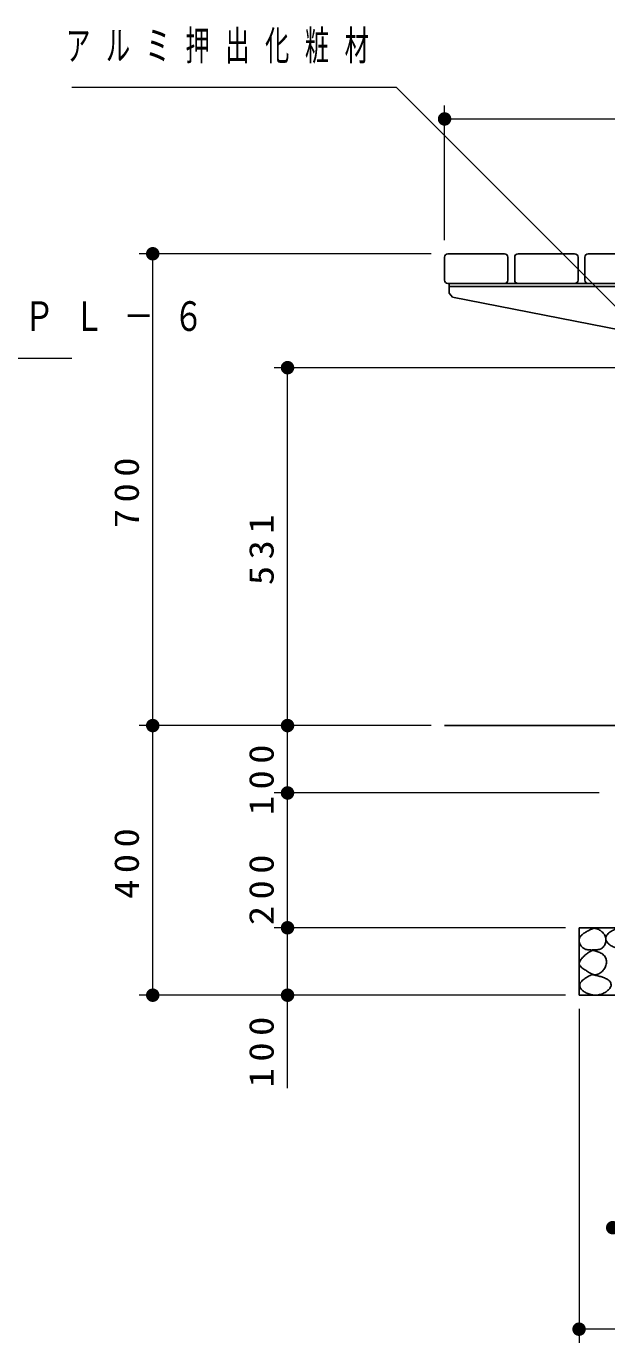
# Model space of a CAD drawing. Units: millimetres on the paper, with parts at other scales. Extents: x -365 to 10, y -38 to 257.
# Drawn here: x -125.8 to -82.7, y 48.7 to 146.4 of the extents above; entities that cross this region are included whole.
import ezdxf

# ---------------------------------------------------------------- set-up
doc = ezdxf.new("R2010")
doc.units = ezdxf.units.MM
doc.layers.add('LY_1', color=7, linetype='Continuous', lineweight=25)
doc.styles.add('ＭＳ ゴシック', font='')
doc.styles.get('ＭＳ ゴシック').set_extended_font_data('MS Gothic')

# ---------------------------------------------------------------- blocks, each defined once
blk = doc.blocks.new('filled_dot')
at = {"color": 0, "linetype": 'Continuous', "lineweight": -2, "const_width": 1.25}
blk.add_lwpolyline([(-0.625, 0, 1), (0.625, 0, 1)], format="xyb", close=True, dxfattribs=at)

msp = doc.modelspace()

# ---------------------------------------------------------------- linework, layer by layer
at = {"layer": 'LY_1', "lineweight": 13}
for p, q in [((-94.725, 130.521), (-94.725, 140.521)), ((-94.725, 139.521), (-38.025, 139.521)), ((-95.725, 129.521), (-117.375, 129.521)), ((-116.375, 94.521), (-116.375, 129.521)), ((-71.625, 121.071), (-107.375, 121.071)), ((-106.375, 94.521), (-106.375, 121.071)), ((-95.725, 94.521), (-117.375, 94.521)), ((-116.375, 74.521), (-116.375, 94.521)), ((-95.725, 94.521), (-107.375, 94.521)), ((-95.725, 94.521), (-107.375, 94.521)), ((-106.375, 89.521), (-106.375, 94.521)), ((-83.25, 89.521), (-107.375, 89.521)), ((-106.375, 79.521), (-106.375, 89.521)), ((-85.75, 79.521), (-107.375, 79.521)), ((-85.75, 79.521), (-107.375, 79.521)), ((-106.375, 67.626), (-106.375, 79.521)), ((-85.75, 74.521), (-117.375, 74.521)), ((-84.75, 73.521), (-84.75, 48.744)), ((-48, 49.744), (-84.75, 49.744))]:
    msp.add_line(p, q, dxfattribs=at)
at = {"layer": 'LY_1'}
for p, q in [((-94.725, 129.271), (-94.725, 127.571)), ((-94.475, 129.521), (-90.275, 129.521)), ((-90.025, 129.271), (-90.025, 127.571)), ((-89.525, 129.271), (-89.525, 127.571)), ((-89.275, 129.521), (-85.075, 129.521)), ((-84.825, 129.271), (-84.825, 127.571)), ((-84.325, 129.271), (-84.325, 127.571)), ((-84.075, 129.521), (-79.875, 129.521)), ((-94.475, 127.321), (-90.275, 127.321)), ((-89.275, 127.321), (-85.075, 127.321)), ((-84.075, 127.321), (-79.875, 127.321)), ((-94.725, 94.521), (-70.625, 94.521)), ((-84.75, 79.521), (-48, 79.521)), ((-84.75, 79.521), (-84.75, 74.521)), ((-84.75, 74.521), (-48, 74.521))]:
    msp.add_line(p, q, dxfattribs=at)
at = {"layer": 'LY_1', "color": 3}
for p, q in [((-94.375, 127.321), (-38.375, 127.321)), ((-94.375, 127.321), (-94.375, 126.596)), ((-94.375, 127.096), (-38.375, 127.096)), ((-94.375, 126.596), (-94.129, 126.298)), ((-70.025, 121.595), (-94.129, 126.298))]:
    msp.add_line(p, q, dxfattribs=at)
at = {"layer": 'LY_1', "lineweight": 13}
for points in [[(-70.625, 114.183), (-98.292, 141.851), (-122.382, 141.851)], [(-184.018, 111.162), (-173.411, 121.769), (-122.365, 121.769)]]:
    msp.add_lwpolyline(points, dxfattribs=at)
at = {"layer": 'LY_1'}
for centre, start, end in [((-94.475, 129.271), 90, 180), ((-90.275, 129.271), 0, 90), ((-89.275, 129.271), 90, 180), ((-85.075, 129.271), 0, 90), ((-84.075, 129.271), 90, 180), ((-94.475, 127.571), 179.99999, 270), ((-90.275, 127.571), 270, 0), ((-89.275, 127.571), 179.99999, 270), ((-85.075, 127.571), 270, 0), ((-84.075, 127.571), 179.99999, 270)]:
    msp.add_arc(centre, 0.25, start, end, dxfattribs=at)
for points, knots in [([(-83.627, 79.491), (-83.672, 79.477), (-83.718, 79.463), (-83.762, 79.446), (-83.806, 79.43), (-83.85, 79.411), (-83.893, 79.391), (-83.936, 79.372), (-83.978, 79.35), (-84.02, 79.328), (-84.062, 79.307), (-84.103, 79.283), (-84.144, 79.26), (-84.185, 79.236), (-84.225, 79.212), (-84.266, 79.187), (-84.306, 79.162), (-84.346, 79.137), (-84.386, 79.111), (-84.425, 79.085), (-84.464, 79.058), (-84.501, 79.028), (-84.538, 78.999), (-84.574, 78.968), (-84.606, 78.933), (-84.638, 78.899), (-84.67, 78.862), (-84.692, 78.821), (-84.715, 78.78), (-84.733, 78.734), (-84.742, 78.689), (-84.751, 78.643), (-84.75, 78.594), (-84.746, 78.547), (-84.741, 78.501), (-84.73, 78.454), (-84.715, 78.409), (-84.7, 78.364), (-84.681, 78.321), (-84.658, 78.279), (-84.636, 78.238), (-84.61, 78.198), (-84.581, 78.161), (-84.552, 78.124), (-84.519, 78.088), (-84.484, 78.057), (-84.449, 78.026), (-84.409, 77.998), (-84.369, 77.975), (-84.328, 77.952), (-84.283, 77.934), (-84.238, 77.92), (-84.193, 77.905), (-84.146, 77.896), (-84.1, 77.889), (-84.053, 77.882), (-84.006, 77.878), (-83.958, 77.876), (-83.911, 77.873), (-83.864, 77.873), (-83.817, 77.873), (-83.769, 77.873), (-83.722, 77.874), (-83.675, 77.876), (-83.627, 77.877), (-83.58, 77.878), (-83.533, 77.881), (-83.486, 77.884), (-83.438, 77.887), (-83.392, 77.893), (-83.345, 77.899), (-83.298, 77.907), (-83.252, 77.919), (-83.207, 77.931), (-83.161, 77.945), (-83.118, 77.966), (-83.076, 77.986), (-83.035, 78.012), (-82.999, 78.042), (-82.963, 78.072), (-82.931, 78.108), (-82.903, 78.146), (-82.875, 78.184), (-82.852, 78.226), (-82.832, 78.268), (-82.812, 78.311), (-82.796, 78.356), (-82.784, 78.402), (-82.772, 78.447), (-82.763, 78.494), (-82.759, 78.541), (-82.755, 78.588), (-82.755, 78.636), (-82.759, 78.683), (-82.763, 78.73), (-82.772, 78.777), (-82.785, 78.822), (-82.798, 78.868), (-82.815, 78.912), (-82.835, 78.955), (-82.856, 78.997), (-82.88, 79.038), (-82.907, 79.077), (-82.935, 79.115), (-82.966, 79.151), (-82.999, 79.185), (-83.032, 79.218), (-83.069, 79.249), (-83.107, 79.277), (-83.145, 79.305), (-83.185, 79.33), (-83.226, 79.353), (-83.268, 79.376), (-83.311, 79.396), (-83.355, 79.414), (-83.398, 79.432), (-83.443, 79.447), (-83.489, 79.46), (-83.534, 79.473), (-83.581, 79.482), (-83.627, 79.491)], [0, 0, 0, 0, 1, 1, 1, 2, 2, 2, 3, 3, 3, 4, 4, 4, 5, 5, 5, 6, 6, 6, 7, 7, 7, 8, 8, 8, 9, 9, 9, 10, 10, 10, 11, 11, 11, 12, 12, 12, 13, 13, 13, 14, 14, 14, 15, 15, 15, 16, 16, 16, 17, 17, 17, 18, 18, 18, 19, 19, 19, 20, 20, 20, 21, 21, 21, 22, 22, 22, 23, 23, 23, 24, 24, 24, 25, 25, 25, 26, 26, 26, 27, 27, 27, 28, 28, 28, 29, 29, 29, 30, 30, 30, 31, 31, 31, 32, 32, 32, 33, 33, 33, 34, 34, 34, 35, 35, 35, 36, 36, 36, 37, 37, 37, 38, 38, 38, 39, 39, 39, 40, 40, 40, 40]), ([(-81.656, 79.495), (-81.709, 79.491), (-81.762, 79.487), (-81.814, 79.478), (-81.866, 79.469), (-81.918, 79.457), (-81.969, 79.442), (-82.02, 79.427), (-82.07, 79.409), (-82.119, 79.389), (-82.168, 79.368), (-82.216, 79.345), (-82.263, 79.32), (-82.31, 79.295), (-82.356, 79.268), (-82.4, 79.239), (-82.444, 79.209), (-82.487, 79.178), (-82.527, 79.143), (-82.567, 79.109), (-82.607, 79.072), (-82.64, 79.031), (-82.673, 78.99), (-82.706, 78.946), (-82.726, 78.898), (-82.747, 78.85), (-82.763, 78.796), (-82.764, 78.744), (-82.766, 78.693), (-82.753, 78.638), (-82.735, 78.589), (-82.718, 78.539), (-82.689, 78.492), (-82.66, 78.449), (-82.63, 78.405), (-82.594, 78.365), (-82.557, 78.328), (-82.519, 78.29), (-82.478, 78.256), (-82.434, 78.226), (-82.391, 78.196), (-82.344, 78.17), (-82.296, 78.147), (-82.248, 78.124), (-82.198, 78.106), (-82.148, 78.089), (-82.097, 78.073), (-82.046, 78.06), (-81.994, 78.049), (-81.942, 78.038), (-81.889, 78.03), (-81.837, 78.022), (-81.784, 78.015), (-81.731, 78.01), (-81.679, 78.005), (-81.626, 78), (-81.573, 77.996), (-81.52, 77.992), (-81.467, 77.989), (-81.414, 77.986), (-81.361, 77.985), (-81.308, 77.984), (-81.254, 77.984), (-81.201, 77.987), (-81.149, 77.99), (-81.095, 77.995), (-81.043, 78.004), (-80.991, 78.013), (-80.939, 78.025), (-80.888, 78.04), (-80.837, 78.055), (-80.787, 78.073), (-80.739, 78.095), (-80.69, 78.116), (-80.643, 78.141), (-80.597, 78.168), (-80.552, 78.195), (-80.507, 78.225), (-80.466, 78.258), (-80.426, 78.292), (-80.385, 78.328), (-80.353, 78.37), (-80.32, 78.411), (-80.288, 78.457), (-80.272, 78.506), (-80.255, 78.555), (-80.248, 78.611), (-80.253, 78.662), (-80.258, 78.714), (-80.279, 78.766), (-80.301, 78.813), (-80.324, 78.861), (-80.355, 78.905), (-80.388, 78.947), (-80.42, 78.989), (-80.456, 79.028), (-80.494, 79.065), (-80.531, 79.103), (-80.572, 79.138), (-80.613, 79.171), (-80.655, 79.203), (-80.698, 79.234), (-80.743, 79.262), (-80.788, 79.29), (-80.835, 79.316), (-80.883, 79.339), (-80.93, 79.362), (-80.98, 79.383), (-81.03, 79.401), (-81.079, 79.419), (-81.131, 79.434), (-81.182, 79.447), (-81.234, 79.459), (-81.286, 79.469), (-81.338, 79.477), (-81.391, 79.485), (-81.444, 79.49), (-81.497, 79.493), (-81.55, 79.496), (-81.603, 79.496), (-81.656, 79.495)], [0, 0, 0, 0, 1, 1, 1, 2, 2, 2, 3, 3, 3, 4, 4, 4, 5, 5, 5, 6, 6, 6, 7, 7, 7, 8, 8, 8, 9, 9, 9, 10, 10, 10, 11, 11, 11, 12, 12, 12, 13, 13, 13, 14, 14, 14, 15, 15, 15, 16, 16, 16, 17, 17, 17, 18, 18, 18, 19, 19, 19, 20, 20, 20, 21, 21, 21, 22, 22, 22, 23, 23, 23, 24, 24, 24, 25, 25, 25, 26, 26, 26, 27, 27, 27, 28, 28, 28, 29, 29, 29, 30, 30, 30, 31, 31, 31, 32, 32, 32, 33, 33, 33, 34, 34, 34, 35, 35, 35, 36, 36, 36, 37, 37, 37, 38, 38, 38, 39, 39, 39, 40, 40, 40, 40]), ([(-83.754, 77.843), (-83.804, 77.82), (-83.855, 77.797), (-83.903, 77.771), (-83.952, 77.745), (-83.999, 77.716), (-84.046, 77.685), (-84.092, 77.655), (-84.136, 77.621), (-84.18, 77.588), (-84.224, 77.554), (-84.266, 77.518), (-84.308, 77.482), (-84.349, 77.445), (-84.391, 77.408), (-84.43, 77.369), (-84.47, 77.33), (-84.509, 77.291), (-84.545, 77.249), (-84.581, 77.207), (-84.617, 77.164), (-84.646, 77.118), (-84.676, 77.071), (-84.707, 77.022), (-84.721, 76.97), (-84.736, 76.918), (-84.746, 76.858), (-84.735, 76.807), (-84.723, 76.756), (-84.688, 76.706), (-84.653, 76.664), (-84.619, 76.621), (-84.573, 76.587), (-84.53, 76.553), (-84.486, 76.519), (-84.439, 76.489), (-84.393, 76.459), (-84.347, 76.428), (-84.3, 76.4), (-84.253, 76.369), (-84.207, 76.339), (-84.161, 76.309), (-84.114, 76.278), (-84.068, 76.248), (-84.022, 76.216), (-83.975, 76.188), (-83.927, 76.16), (-83.88, 76.13), (-83.83, 76.107), (-83.779, 76.085), (-83.727, 76.063), (-83.674, 76.051), (-83.62, 76.04), (-83.563, 76.035), (-83.509, 76.039), (-83.454, 76.043), (-83.399, 76.058), (-83.347, 76.076), (-83.296, 76.095), (-83.245, 76.121), (-83.198, 76.149), (-83.151, 76.178), (-83.107, 76.212), (-83.065, 76.248), (-83.024, 76.285), (-82.985, 76.325), (-82.949, 76.367), (-82.914, 76.409), (-82.882, 76.455), (-82.853, 76.503), (-82.825, 76.55), (-82.801, 76.6), (-82.781, 76.652), (-82.761, 76.703), (-82.745, 76.757), (-82.734, 76.811), (-82.722, 76.865), (-82.715, 76.921), (-82.714, 76.976), (-82.713, 77.031), (-82.717, 77.087), (-82.727, 77.141), (-82.737, 77.195), (-82.754, 77.249), (-82.777, 77.299), (-82.8, 77.348), (-82.831, 77.396), (-82.866, 77.438), (-82.901, 77.481), (-82.943, 77.519), (-82.986, 77.553), (-83.029, 77.588), (-83.076, 77.618), (-83.124, 77.645), (-83.172, 77.673), (-83.222, 77.697), (-83.273, 77.718), (-83.324, 77.739), (-83.377, 77.758), (-83.429, 77.774), (-83.482, 77.79), (-83.536, 77.804), (-83.59, 77.815), (-83.644, 77.827), (-83.699, 77.835), (-83.754, 77.843)], [0, 0, 0, 0, 1, 1, 1, 2, 2, 2, 3, 3, 3, 4, 4, 4, 5, 5, 5, 6, 6, 6, 7, 7, 7, 8, 8, 8, 9, 9, 9, 10, 10, 10, 11, 11, 11, 12, 12, 12, 13, 13, 13, 14, 14, 14, 15, 15, 15, 16, 16, 16, 17, 17, 17, 18, 18, 18, 19, 19, 19, 20, 20, 20, 21, 21, 21, 22, 22, 22, 23, 23, 23, 24, 24, 24, 25, 25, 25, 26, 26, 26, 27, 27, 27, 28, 28, 28, 29, 29, 29, 30, 30, 30, 31, 31, 31, 32, 32, 32, 33, 33, 33, 34, 34, 34, 35, 35, 35, 35]), ([(-83.795, 76.047), (-83.885, 76.004), (-83.975, 75.961), (-84.062, 75.913), (-84.149, 75.865), (-84.236, 75.816), (-84.318, 75.759), (-84.399, 75.702), (-84.485, 75.645), (-84.549, 75.571), (-84.612, 75.498), (-84.685, 75.407), (-84.699, 75.318), (-84.713, 75.229), (-84.677, 75.118), (-84.631, 75.035), (-84.585, 74.952), (-84.501, 74.883), (-84.424, 74.822), (-84.347, 74.761), (-84.257, 74.713), (-84.167, 74.671), (-84.077, 74.629), (-83.982, 74.596), (-83.886, 74.572), (-83.79, 74.549), (-83.69, 74.532), (-83.591, 74.528), (-83.492, 74.523), (-83.391, 74.528), (-83.294, 74.545), (-83.196, 74.562), (-83.099, 74.592), (-83.008, 74.63), (-82.917, 74.668), (-82.827, 74.716), (-82.746, 74.773), (-82.666, 74.829), (-82.585, 74.894), (-82.523, 74.97), (-82.462, 75.045), (-82.392, 75.137), (-82.376, 75.227), (-82.361, 75.317), (-82.383, 75.431), (-82.43, 75.509), (-82.477, 75.588), (-82.575, 75.646), (-82.658, 75.699), (-82.741, 75.751), (-82.836, 75.788), (-82.929, 75.824), (-83.021, 75.861), (-83.117, 75.889), (-83.212, 75.917), (-83.308, 75.944), (-83.405, 75.967), (-83.502, 75.989), (-83.599, 76.011), (-83.697, 76.029), (-83.795, 76.047)], [0, 0, 0, 0, 1, 1, 1, 2, 2, 2, 3, 3, 3, 4, 4, 4, 5, 5, 5, 6, 6, 6, 7, 7, 7, 8, 8, 8, 9, 9, 9, 10, 10, 10, 11, 11, 11, 12, 12, 12, 13, 13, 13, 14, 14, 14, 15, 15, 15, 16, 16, 16, 17, 17, 17, 18, 18, 18, 19, 19, 19, 20, 20, 20, 20])]:
    msp.add_open_spline(points, degree=3, knots=knots, dxfattribs=at)

# ---------------------------------------------------------------- block references
at = {"layer": 'LY_1', "lineweight": 13, "xscale": 0.4, "yscale": 0.4}
for p in [(-94.725, 139.521), (-82.25, 57.274), (-84.75, 49.744)]:
    msp.add_blockref('filled_dot', p, dxfattribs=at)
for p, rotation in [((-116.375, 129.521), 270), ((-106.375, 121.071), 270), ((-116.375, 94.521), 270), ((-116.375, 94.521), 90), ((-106.375, 94.521), 270), ((-106.375, 94.521), 90), ((-106.375, 89.521), 90), ((-106.375, 89.521), 270), ((-106.375, 79.521), 90), ((-106.375, 79.521), 270), ((-116.375, 74.521), 90), ((-106.375, 74.521), 90)]:
    msp.add_blockref('filled_dot', p, dxfattribs=dict(at, rotation=rotation))

# ---------------------------------------------------------------- texts
at = {"layer": 'LY_1', "char_height": 2.199, "attachment_point": 4, "style": 'ＭＳ ゴシック'}
for s, insert in [('\\T1.64;\\W0.6;アルミ押出化粧材', (-122.799, 144.851)), ('\\T1.64;\\W0.75;座フレーム：ＰＬ－４．５／ＰＬ－６', (-173.875, 124.769))]:
    msp.add_mtext(s, dxfattribs=dict(at, insert=insert))
at = {"layer": 'LY_1', "char_height": 1.833, "attachment_point": 8, "rotation": 90, "style": 'ＭＳ ゴシック'}
for s, insert in [('\\T1.33;\\W1.15;700', (-117.375, 112.021)), ('\\T1.33;\\W1.15;531', (-107.375, 107.796)), ('\\T1.33;\\W1.15;100', (-107.375, 90.729)), ('\\T1.33;\\W1.15;400', (-117.375, 84.521)), ('\\T1.33;\\W1.15;200', (-107.375, 82.57)), ('\\T1.33;\\W1.15;100', (-107.375, 70.542))]:
    msp.add_mtext(s, dxfattribs=dict(at, insert=insert))

doc.saveas('drawing.dxf')
